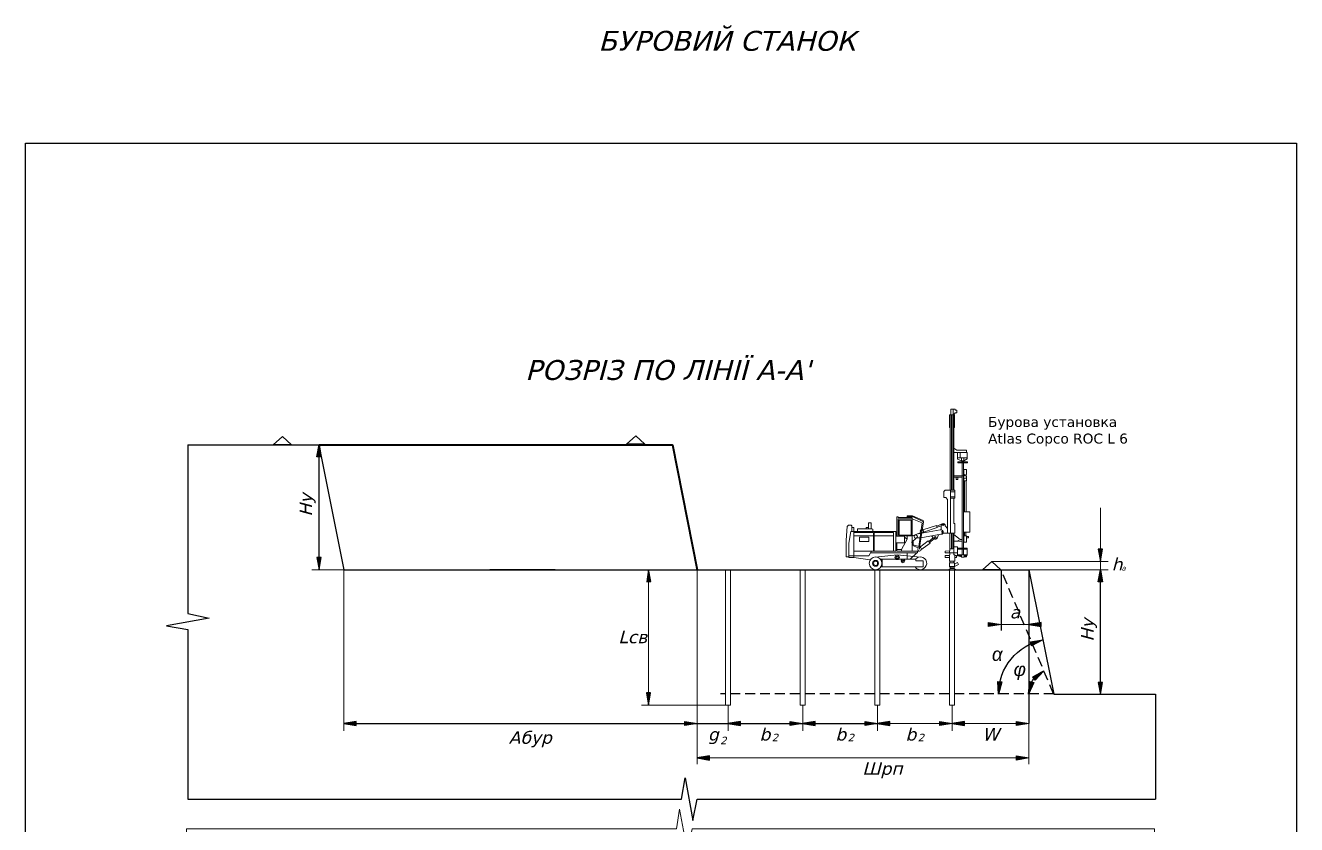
# Model space of a CAD drawing. Header units: millimetres. Extents: x -1138 to 1768, y 100 to 1081.
# Drawn here: x 355.2 to 610.5, y 621.9 to 782.5 of the extents above; entities that cross this region are included whole.
import ezdxf

# ---------------------------------------------------------------- set-up
doc = ezdxf.new("R2010")
doc.units = ezdxf.units.MM
doc.linetypes.add('JIS_02_2.0', pattern=[3, 2, -1])
for name, color, linetype in [('НАДЗЕМКА', 7, 'Continuous'), ('ТРАНСПОРТ', 7, 'Continuous'), ('Уступ', 7, 'Continuous')]:
    doc.layers.add(name, color=color, linetype=linetype)
doc.styles.add('Arial_204I', font='ariali.ttf')
doc.styles.add('стиль1', font='verdanai.ttf', dxfattribs={"height": 2.5})

# ---------------------------------------------------------------- blocks, each defined once
blk = doc.blocks.new('A$C31D90C3D')
at = {"layer": 'ТРАНСПОРТ', "color": 7, "lineweight": 20}
for points in [[(23.56, 31.14), (23.05, 31.14), (23.05, 28.58), (23.21, 28.58)], [(23.92, 15.99), (23.92, 31.14), (23.21, 31.14), (23.21, 15.99)], [(23.34, 31.14), (23.34, 32.29), (24.16, 32.29), (24.16, 32.08), (24.53, 32.08), (24.53, 31.52), (24.18, 31.52), (24.11, 31.52), (24.11, 31.32), (23.82, 31.32), (23.82, 31.14), (23.82, 32.29)], [(23.43, 15.99), (23.43, 31.14)], [(23.56, 31.14), (24.07, 31.14), (24.07, 28.58), (23.92, 28.58)], [(23.71, 15.99), (23.71, 31.14)], [(23.92, 15.99), (23.92, 31.14)], [(23.92, 15.99), (23.92, 31.14)], [(24.69, 23.54), (23.92, 23.54), (26.45, 23.54), (26.45, 24.04), (24.52, 24.04), (23.92, 24.44)], [(25.96, 21.88), (26.63, 22.27), (26.63, 22.49), (24.69, 22.49), (24.69, 22.23), (25.49, 21.88)], [(23.86, 18.88), (26.36, 18.88), (26.36, 19.16), (26.47, 19.16), (26.47, 20.13), (25.96, 20.13), (25.96, 19.16), (26.09, 19.16), (26.09, 18.88), (26.49, 18.88), (26.49, 17.83), (25.96, 17.83), (25.96, 18.42), (26.49, 18.42)], [(23.86, 18.57), (24.73, 18.57), (24.73, 18.11), (24.4, 18.11), (24.4, 18.57), (24.73, 18.57), (25.58, 18.57)], [(22.67, 7.37), (24.12, 7.37), (24.12, 9.29), (23.91, 9.29), (23.91, 14.36), (24.12, 14.36), (24.12, 15.99), (23.92, 15.99), (22.19, 15.99), (21.89, 15.73), (21.89, 14.53), (22.29, 14.53), (22.67, 14.09)], [(23.26, 7.37), (23.26, 15.99)], [(23.26, 15.63), (24.17, 15.63)], [(22.67, 14.09), (22.67, 7.37)], [(24.12, 14.67), (23.26, 14.67)], [(23.91, 14.36), (23.26, 14.36)], [(7.19, 3.38), (16.64, 3.37), (16.64, 3.75), (16.97, 3.75), (12.45, 3.75), (12.45, 5.4), (12.25, 5.4), (13.99, 5.4), (13.99, 6.77), (12.25, 6.77), (12.45, 6.77), (12.45, 10.6), (12.72, 10.6), (12.72, 10.47), (15.57, 10.47), (15.57, 3.75)], [(14.56, 10.47), (14.56, 10.85), (15.61, 10.85), (17.79, 9.88), (17.81, 9.62)], [(17.03, 4.49), (17.81, 9.62), (15.59, 10.67), (14.75, 10.67), (14.75, 10.47)], [(3.83, 7.67), (3.83, 8.45), (3.4, 8.45), (3.4, 7.67), (3.4, 8.84), (3.27, 8.94), (2.73, 8.94), (2.52, 8.69), (2.26, 5.91), (2.26, 2.59), (2.84, 2.59)], [(3.83, 7.67), (12.25, 7.67), (12.25, 3.75), (3.83, 3.75)], [(4.55, 7.67), (4.55, 8.21), (7.48, 8.21), (7.67, 8.14), (7.67, 7.67), (7.67, 7.67)], [(7.31, 8.21), (7.31, 9.4), (6.81, 9.4), (6.81, 8.21), (6.29, 8.21), (6.29, 8.46), (6.81, 8.46)], [(15.57, 10.2), (17.59, 9.39), (16.9, 4.69), (15.75, 4.99), (15.75, 5.67)], [(17.68, 8.02), (20.46, 8.87), (20.59, 8.46), (17.81, 7.55)], [(20.5, 8.74), (21.47, 9.12)], [(20.56, 8.55), (21.39, 8.84)], [(13.4, 4.07), (14.58, 6.14), (13.99, 6.57)], [(14.15, 6.97), (14.15, 6.86), (15.85, 6.86), (17.29, 7.46)], [(14.58, 6.14), (14.58, 6.86)], [(15.43, 5.47), (16.43, 6.39)], [(17.03, 4.49), (18.77, 5.82), (19.15, 5.33), (17.28, 3.98)], [(18.88, 5.68), (19.8, 6.41), (19.97, 6.19), (19.05, 5.46)], [(19.8, 6.41), (19.46, 6.78)], [(22.67, 7.37), (21.54, 7.36)], [(23.93, 7.37), (23.93, 3.77), (23.93, 3.65), (23.93, 3.38), (23.05, 3.38), (23.05, 3.65), (23.15, 3.88), (23.15, 4.17), (23.15, 4.17)], [(25.58, 6.09), (25.23, 6.09), (23.93, 7.1)], [(23.93, 5.71), (24.73, 5.71), (24.88, 5.87), (24.99, 5.71), (25.58, 5.71)], [(6.83, 2.78), (2.84, 2.78)], [(6.83, 2.78), (7.41, 3.75)], [(8.2, 2.55), (12.51, 2.96), (17.2, 2.55)], [(14.57, 3.37), (14.57, 2.11)], [(16.64, 3.37), (16.47, 3.37), (15.16, 2.11)], [(16.79, 4.4), (15.46, 4.92)], [(17.03, 4.12), (17.03, 4.12), (17.03, 4.72)], [(23.05, 3.38), (22.17, 3.38), (22.17, 3.75), (23.1, 3.76)], [(23.05, 2.84), (22.21, 2.84), (22.21, 2.44), (23.05, 2.44)], [(23.15, 3.38), (23.15, 2.97), (23.05, 2.97), (23.05, 1.71), (24.13, 1.71), (24.13, 2.96), (23.93, 2.96), (23.93, 3.38)], [(23.93, 3.38), (24.69, 3.38), (24.69, 4.62), (23.93, 4.62)], [(24.13, 2.44), (24.44, 2.44), (24.44, 2.84), (24.13, 2.84)], [(25.47, 2.6), (25.47, 2.6), (24.77, 2.78), (25.47, 2.78), (24.68, 2.81), (24.69, 3.38), (24.68, 2.97), (25.47, 2.97)], [(26.62, 4.11), (26.61, 2.97), (25.98, 2.97), (25.98, 2.78), (26.47, 2.78), (26.47, 2.6), (25.98, 2.6)], [(26.47, 2.78), (26.61, 2.97)], [(3.83, 2.43), (7.14, 1.99)], [(4.61, 0), (26.38, 0)], [(9.14, 0.55), (17.74, 0.55), (17.74, 1.81), (16.27, 1.81), (16.27, 2.11), (9.51, 2.11), (9.51, 0.55), (9.51, 2.11), (9.03, 2.11)], [(23.97, 0.21), (24.31, 0), (22.83, 0), (23.23, 0.21)], [(23.23, 0.39), (23.05, 0.66)], [(23.97, 0.39), (24.03, 0.66)], [(24.03, 0.66), (24.86, 1.05), (24.67, 1.44), (24.03, 1.13)]]:
    blk.add_lwpolyline(points, dxfattribs=at)
for points in [[(25.19, 22.5), (24.69, 22.5), (24.69, 23.54), (25.19, 23.54)], [(25.19, 22.5), (26.63, 22.49), (26.63, 23.53), (25.19, 23.54)], [(24.71, 21.69), (26.66, 21.69), (26.66, 21.49), (24.71, 21.49)], [(25.96, 21.88), (25.49, 21.88), (25.49, 22.49), (25.96, 22.49)], [(25.87, 2.97), (25.58, 2.97), (25.58, 21.88), (25.87, 21.88)], [(26.07, 17.83), (26.37, 17.83), (26.37, 11.66), (26.07, 11.66)], [(15.57, 10.2), (12.76, 10.22), (12.76, 6.8), (15.57, 6.77)], [(25.87, 11.66), (27.14, 11.66), (27.14, 7.55), (25.87, 7.55)], [(2.84, 5.34), (2.84, 2.43), (3.83, 2.43), (3.83, 7.67), (3.22, 7.67)], [(15.36, 6.97), (12.95, 6.97), (12.95, 9.97), (15.34, 9.97), (15.36, 6.97)], [(3.83, 7.48), (7.78, 7.48), (7.78, 6.78), (3.83, 6.78)], [(7.78, 6.78), (3.83, 6.78), (3.83, 3.75), (7.78, 3.75)], [(4.96, 6.56), (6.88, 6.56), (6.88, 5.64), (4.96, 5.64)], [(7.94, 7.48), (11.78, 7.48), (11.78, 6.78), (7.94, 6.78)], [(7.94, 6.78), (11.78, 6.78), (11.78, 3.75), (7.94, 3.75)], [(23.43, 4.17), (23.15, 4.17), (23.15, 7.37), (23.43, 7.37)], [(23.43, 7.37), (23.74, 7.37), (23.74, 4.17), (23.43, 4.17)], [(25.96, 6.78), (26.46, 6.78), (26.46, 5.52), (25.96, 5.52)], [(26.07, 7.55), (26.36, 7.55), (26.36, 6.78), (26.07, 6.78)], [(26.46, 6.69), (26.86, 6.69), (26.86, 6.4), (26.46, 6.4)], [(12.45, 3.75), (13.4, 3.75), (13.4, 4.07), (12.45, 4.07)], [(24.69, 4.35), (26.62, 4.35), (26.62, 4.11), (24.69, 4.11)], [(25.47, 2.97), (25.98, 2.97), (25.98, 2.5), (25.47, 2.5)], [(23.05, 1.41), (24.03, 1.41), (24.03, 0.66), (23.05, 0.66)], [(23.1, 1.71), (23.93, 1.71), (23.93, 1.41), (23.1, 1.41)], [(23.23, 0.39), (23.97, 0.39), (23.97, 0.21), (23.23, 0.21)]]:
    blk.add_lwpolyline(points, close=True, dxfattribs=at)
for points in [[(16.76, 7.24), (21.2, 8, -1.250271), (21.3, 7.11), (17.3, 6.39), (16.43, 6.39)], [(21.4, 8.02), (21.4, 8.8, -1.255838), (22.17, 8.8), (22.67, 8.31), (22.67, 7.37)], [(19.46, 6.78), (19.97, 6.19, 0.484926), (20.55, 6.36), (20.86, 7.03)]]:
    blk.add_lwpolyline(points, format="xyb", dxfattribs=at)
for centre, radius in [((17.52, 7.72), 0.341), ((21.62, 7.67), 0.138), ((21.79, 9.04), 0.15), ((16.26, 6.67), 0.333), ((20.2, 6.49), 0.161), ((12.54, 2.46), 0.436), ((12.54, 2.46), 0.236), ((17.03, 4.12), 0.371), ((8.2, 1.28), 1.28), ((8.2, 1.28), 0.587), ((8.2, 1.28), 0.412), ((13.69, 1.75), 0.359), ((13.69, 1.75), 0.168)]:
    blk.add_circle(centre, radius, dxfattribs=at)
blk.add_arc((17.2, 1.28), 1.28, 214.5944, 139.0148, dxfattribs=at)

msp = doc.modelspace()

# ---------------------------------------------------------------- hatches: boundary and pattern name
at = {"layer": 'Уступ'}
h = msp.add_hatch(color=256, dxfattribs=at)
h.dxf.hatch_style = 1
h.paths.add_polyline_path([(414.149, 698.243), (414.284, 697.095), (414.14, 697.333), (414.14, 695.819), (414.553, 695.819)])
h.paths.add_polyline_path([(414.135, 697.332), (413.993, 697.089), (414.087, 697.892), (413.72, 695.819), (414.136, 695.819)])
h.paths.add_polyline_path([(414.149, 698.243), (414.14, 698.193), (414.14, 697.333), (414.284, 697.095)])
h.paths.add_polyline_path([(414.134, 698.159), (414.087, 697.892), (413.993, 697.089), (414.135, 697.332)])
h = msp.add_hatch(color=256, dxfattribs=at)
h.dxf.hatch_style = 1
h.paths.add_polyline_path([(571.138, 674.838), (571.268, 675.987), (571.125, 675.748), (571.119, 677.262), (571.531, 677.264)])
h.paths.add_polyline_path([(571.12, 675.749), (570.977, 675.991), (571.074, 675.189), (570.698, 677.26), (571.114, 677.262)])
h.paths.add_polyline_path([(571.138, 674.838), (571.129, 674.888), (571.125, 675.748), (571.268, 675.987)])
h.paths.add_polyline_path([(571.123, 674.921), (571.074, 675.189), (570.977, 675.991), (571.12, 675.749)])
h = msp.add_hatch(color=256, dxfattribs=at)
h.dxf.hatch_style = 1
h.paths.add_polyline_path([(414.149, 673.151), (414.279, 674.301), (414.136, 674.062), (414.129, 675.575), (414.542, 675.577)])
h.paths.add_polyline_path([(414.131, 674.063), (413.987, 674.305), (414.085, 673.503), (413.709, 675.574), (414.125, 675.575)])
h.paths.add_polyline_path([(414.149, 673.151), (414.14, 673.202), (414.136, 674.062), (414.279, 674.301)])
h.paths.add_polyline_path([(414.134, 673.235), (414.085, 673.503), (413.987, 674.305), (414.131, 674.063)])
h = msp.add_hatch(color=256, dxfattribs=at)
h.dxf.hatch_style = 1
h.paths.add_polyline_path([(480.367, 673.149), (480.237, 672), (480.38, 672.239), (480.387, 670.725), (479.974, 670.723)])
h.paths.add_polyline_path([(480.386, 672.238), (480.529, 671.995), (480.431, 672.798), (480.807, 670.727), (480.391, 670.725)])
h.paths.add_polyline_path([(480.367, 673.149), (480.376, 673.099), (480.38, 672.239), (480.237, 672)])
h.paths.add_polyline_path([(480.383, 673.066), (480.431, 672.798), (480.529, 671.995), (480.386, 672.238)])
h = msp.add_hatch(color=256, dxfattribs=at)
h.dxf.hatch_style = 1
h.paths.add_polyline_path([(571.138, 673.132), (571.273, 671.983), (571.129, 672.221), (571.129, 670.708), (571.542, 670.708)])
h.paths.add_polyline_path([(571.124, 672.22), (570.982, 671.977), (571.076, 672.78), (570.709, 670.708), (571.125, 670.708)])
h.paths.add_polyline_path([(571.138, 673.132), (571.129, 673.081), (571.129, 672.221), (571.273, 671.983)])
h.paths.add_polyline_path([(571.123, 673.048), (571.076, 672.78), (570.982, 671.977), (571.124, 672.22)])
h = msp.add_hatch(color=256, dxfattribs=at)
h.dxf.hatch_style = 1
h.paths.add_polyline_path([(551.163, 662.128), (548.663, 662.128), (548.663, 661.712)])
h.paths.add_polyline_path([(548.663, 662.545), (548.663, 662.128), (551.163, 662.128)])
h = msp.add_hatch(color=256, dxfattribs=at)
h.dxf.hatch_style = 1
h.paths.add_polyline_path([(559.249, 662.132), (556.777, 662.132), (556.749, 662.127), (559.249, 661.71)])
h.paths.add_polyline_path([(559.249, 662.544), (556.777, 662.132), (559.249, 662.132)])
h = msp.add_hatch(color=256, dxfattribs=at)
h.dxf.hatch_style = 1
h.paths.add_polyline_path([(559.57, 659.016, 0.0509775), (557.416, 658.351), (557.571, 657.986)])
h.paths.add_polyline_path([(559.57, 659.016), (557.277, 658.68), (557.416, 658.351, -0.0509775)])
h.paths.add_polyline_path([(557.277, 658.68), (557.063, 658.648), (557.19, 658.252, -0.0055719), (557.416, 658.351)])
h.paths.add_polyline_path([(557.416, 658.351, 0.0055719), (557.19, 658.252), (557.317, 657.855), (557.571, 657.986)])
h = msp.add_hatch(color=256, dxfattribs=at)
h.dxf.hatch_style = 1
h.paths.add_polyline_path([(559.779, 652.779), (559.016, 652.374, 0.0827625), (557.792, 651.261), (558.045, 650.93)])
h.paths.add_polyline_path([(559.016, 652.374), (557.539, 651.593), (557.792, 651.261, -0.0827625)])
h = msp.add_hatch(color=256, dxfattribs=at)
h.dxf.hatch_style = 1
h.paths.add_polyline_path([(551.358, 650.583), (550.944, 650.63, 0.0565655), (550.662, 648.146)])
h.paths.add_polyline_path([(550.944, 650.63), (550.53, 650.677), (550.662, 648.146, -0.0565655)])
h = msp.add_hatch(color=256, dxfattribs=at)
h.dxf.hatch_style = 1
h.paths.add_polyline_path([(557.737, 650.465), (557.333, 650.568, 0.0827625), (556.786, 649.007), (556.712, 648.146)])
h.paths.add_polyline_path([(557.333, 650.568), (556.929, 650.672), (556.786, 649.007, -0.0827625)])
h = msp.add_hatch(color=256, dxfattribs=at)
h.dxf.hatch_style = 1
h.paths.add_polyline_path([(571.138, 648.04), (571.268, 649.189), (571.125, 648.95), (571.119, 650.464), (571.531, 650.466)])
h.paths.add_polyline_path([(571.12, 648.951), (570.977, 649.194), (571.074, 648.391), (570.698, 650.462), (571.114, 650.464)])
h.paths.add_polyline_path([(571.138, 648.04), (571.129, 648.09), (571.125, 648.95), (571.268, 649.189)])
h.paths.add_polyline_path([(571.123, 648.124), (571.074, 648.391), (570.977, 649.194), (571.12, 648.951)])
h = msp.add_hatch(color=256, dxfattribs=at)
h.dxf.hatch_style = 1
h.paths.add_polyline_path([(480.367, 645.929), (480.497, 647.079), (480.354, 646.84), (480.348, 648.353), (480.76, 648.355)])
h.paths.add_polyline_path([(480.349, 646.841), (480.206, 647.083), (480.303, 646.281), (479.927, 648.352), (480.343, 648.353)])
h.paths.add_polyline_path([(480.367, 645.929), (480.358, 645.98), (480.354, 646.84), (480.497, 647.079)])
h.paths.add_polyline_path([(480.352, 646.013), (480.303, 646.281), (480.206, 647.083), (480.349, 646.841)])
h = msp.add_hatch(color=256, dxfattribs=at)
h.dxf.hatch_style = 1
h.paths.add_polyline_path([(421.602, 642.215), (419.131, 642.215), (419.102, 642.211), (421.602, 641.794)])
h.paths.add_polyline_path([(421.602, 642.627), (419.131, 642.215), (421.602, 642.215)])
h = msp.add_hatch(color=256, dxfattribs=at)
h.dxf.hatch_style = 1
h.paths.add_polyline_path([(490.112, 642.217), (487.612, 642.217), (487.612, 641.8)])
h.paths.add_polyline_path([(487.612, 642.634), (487.612, 642.217), (490.112, 642.217)])
h = msp.add_hatch(color=256, dxfattribs=at)
h.dxf.hatch_style = 1
h.paths.add_polyline_path([(498.802, 642.215), (496.331, 642.215), (496.302, 642.211), (498.802, 641.794)])
h.paths.add_polyline_path([(498.802, 642.627), (496.331, 642.215), (498.802, 642.215)])
h = msp.add_hatch(color=256, dxfattribs=at)
h.dxf.hatch_style = 1
h.paths.add_polyline_path([(511.311, 642.212), (508.811, 642.212), (508.811, 641.796)])
h.paths.add_polyline_path([(508.811, 642.629), (508.811, 642.212), (511.311, 642.212)])
h = msp.add_hatch(color=256, dxfattribs=at)
h.dxf.hatch_style = 1
h.paths.add_polyline_path([(513.802, 642.215), (511.331, 642.215), (511.302, 642.211), (513.802, 641.794)])
h.paths.add_polyline_path([(513.802, 642.627), (511.331, 642.215), (513.802, 642.215)])
h = msp.add_hatch(color=256, dxfattribs=at)
h.dxf.hatch_style = 1
h.paths.add_polyline_path([(526.34, 642.207), (523.84, 642.207), (523.84, 641.791)])
h.paths.add_polyline_path([(523.84, 642.624), (523.84, 642.207), (526.34, 642.207)])
h = msp.add_hatch(color=256, dxfattribs=at)
h.dxf.hatch_style = 1
h.paths.add_polyline_path([(528.802, 642.215), (526.331, 642.215), (526.302, 642.211), (528.802, 641.794)])
h.paths.add_polyline_path([(528.802, 642.627), (526.331, 642.215), (528.802, 642.215)])
h = msp.add_hatch(color=256, dxfattribs=at)
h.dxf.hatch_style = 1
h.paths.add_polyline_path([(541.34, 642.207), (538.84, 642.207), (538.84, 641.791)])
h.paths.add_polyline_path([(538.84, 642.624), (538.84, 642.207), (541.34, 642.207)])
h = msp.add_hatch(color=256, dxfattribs=at)
h.dxf.hatch_style = 1
h.paths.add_polyline_path([(543.831, 642.211), (541.359, 642.211), (541.331, 642.206), (543.831, 641.789)])
h.paths.add_polyline_path([(543.831, 642.623), (541.359, 642.211), (543.831, 642.211)])
h = msp.add_hatch(color=256, dxfattribs=at)
h.dxf.hatch_style = 1
h.paths.add_polyline_path([(556.753, 642.217), (554.253, 642.217), (554.253, 641.8)])
h.paths.add_polyline_path([(554.253, 642.634), (554.253, 642.217), (556.753, 642.217)])
h = msp.add_hatch(color=256, dxfattribs=at)
h.dxf.hatch_style = 1
h.paths.add_polyline_path([(492.603, 635.293), (490.131, 635.293), (490.103, 635.288), (492.603, 634.871)])
h.paths.add_polyline_path([(492.603, 635.705), (490.131, 635.293), (492.603, 635.293)])
h = msp.add_hatch(color=256, dxfattribs=at)
h.dxf.hatch_style = 1
h.paths.add_polyline_path([(556.744, 635.288), (554.244, 635.288), (554.244, 634.871)])
h.paths.add_polyline_path([(554.244, 635.705), (554.244, 635.288), (556.744, 635.288)])

# ---------------------------------------------------------------- linework, layer by layer
at = {"color": 6}
msp.add_lwpolyline([(355.152, 758.875), (610.548, 758.875), (610.548, 427.781), (355.152, 427.781)], close=True, dxfattribs=at)
at = {"lineweight": 20}
for points in [[(414.144, 698.13), (414.003, 696.924), (414.151, 697.176)], [(414.153, 698.134), (414.294, 696.93), (414.147, 697.174)], [(414.149, 673.134), (414.149, 698.131)], [(549.301, 674.802), (572.703, 674.802)], [(571.138, 648.022), (571.138, 673.019)], [(550.34, 662.128), (557.649, 662.128)], [(490.103, 642.215), (490.103, 634.067)], [(556.753, 642.217), (526.331, 642.217)], [(556.744, 642.217), (556.744, 634.069)], [(490.103, 635.288), (556.744, 635.288)]]:
    msp.add_lwpolyline(points, dxfattribs=at)
at = {"lineweight": 30}
for points in [[(481.839, 673.136), (481.839, 673.136)], [(561.746, 648.132), (561.746, 648.132)]]:
    msp.add_lwpolyline(points, dxfattribs=at)
at = {"layer": 'НАДЗЕМКА', "lineweight": 40}
msp.add_lwpolyline([(414.149, 698.243), (485.131, 698.243), (490.124, 673.136)], dxfattribs=at)
at = {"layer": 'НАДЗЕМКА', "lineweight": 20}
for points in [[(419.131, 673.132), (419.131, 640.774)], [(490.103, 673.132), (490.103, 640.774)], [(496.831, 673.132), (496.831, 645.912), (495.831, 645.912), (495.831, 673.132)], [(511.831, 673.132), (511.831, 645.912), (510.831, 645.912), (510.831, 673.132)], [(526.831, 673.132), (526.831, 645.912), (525.831, 645.912), (525.831, 673.132)], [(541.831, 673.132), (541.831, 645.912), (540.831, 645.912), (540.831, 673.132)], [(556.752, 673.132), (572.685, 673.132)], [(496.331, 645.912), (496.331, 640.774)], [(511.331, 645.912), (511.331, 640.774)], [(526.331, 645.912), (526.331, 640.774)], [(541.331, 645.912), (541.331, 640.774)]]:
    msp.add_lwpolyline(points, dxfattribs=at)
at = {"layer": 'НАДЗЕМКА', "linetype": 'JIS_02_2.0'}
msp.add_lwpolyline([(561.743, 648.147), (494.783, 648.147)], dxfattribs=at)
at = {"layer": 'ТРАНСПОРТ'}
for p, q in [((461.611, 673.135), (448.437, 673.135)), ((582.221, 648.131), (582.221, 641.597))]:
    msp.add_line(p, q, dxfattribs=at)
at = {"layer": 'ТРАНСПОРТ', "lineweight": 20}
for points in [[(571.138, 673.019), (571.138, 685.588)], [(419.131, 673.132), (412.701, 673.132)], [(480.367, 645.912), (480.367, 673.132)], [(540.831, 673.132), (541.831, 673.132), (541.831, 673.132)], [(387.763, 661.137), (383.469, 661.849), (392.057, 663.421), (387.763, 664.3)], [(496.331, 645.912), (478.92, 645.912)]]:
    msp.add_lwpolyline(points, dxfattribs=at)
msp.add_lwpolyline([(387.508, 487.939), (387.508, 553.003), (383.214, 553.715), (391.802, 555.287), (387.508, 556.165), (387.508, 621.063), (485.936, 621.063), (486.589, 625.003), (488.162, 616.415), (489.112, 621.063), (581.994, 621.063), (581.994, 556.165), (586.288, 555.287), (577.7, 553.715), (581.994, 553.003), (581.994, 487.939), (486.415, 487.939), (485.537, 483.645), (483.965, 492.233), (483.253, 487.939)], close=True, dxfattribs=at)
at = {"layer": 'Уступ'}
for p, q in [((551.165, 673.096), (551.163, 660.938)), ((556.752, 673.096), (556.744, 642.215))]:
    msp.add_line(p, q, dxfattribs=at)
for points in [[(404.937, 698.238), (406.79, 699.913), (408.638, 698.243)], [(475.914, 698.35), (477.768, 700.026), (479.616, 698.356)], [(547.447, 673.126), (549.301, 674.802), (551.148, 673.132)], [(548.663, 661.712), (548.663, 662.545), (551.163, 662.128), (548.663, 661.712)], [(559.249, 661.71), (559.249, 662.544), (556.749, 662.127), (559.249, 661.71)], [(557.317, 657.855), (557.063, 658.648), (559.57, 659.016)], [(558.045, 650.93), (557.539, 651.593), (559.779, 652.779)], [(550.662, 648.146), (550.53, 650.677), (551.358, 650.583)], [(556.712, 648.146), (556.929, 650.672), (557.737, 650.465)], [(421.602, 641.794), (421.602, 642.627), (419.102, 642.211), (421.602, 641.794)], [(487.612, 641.8), (487.612, 642.634), (490.112, 642.217), (487.612, 641.8)], [(498.802, 641.794), (498.802, 642.627), (496.302, 642.211), (498.802, 641.794)], [(508.811, 641.796), (508.811, 642.629), (511.311, 642.212), (508.811, 641.796)], [(513.802, 641.794), (513.802, 642.627), (511.302, 642.211), (513.802, 641.794)], [(523.84, 641.791), (523.84, 642.624), (526.34, 642.207), (523.84, 641.791)], [(528.802, 641.794), (528.802, 642.627), (526.302, 642.211), (528.802, 641.794)], [(538.84, 641.791), (538.84, 642.624), (541.34, 642.207), (538.84, 641.791)], [(543.831, 641.789), (543.831, 642.623), (541.331, 642.206), (543.831, 641.789)], [(554.253, 641.8), (554.253, 642.634), (556.753, 642.217), (554.253, 641.8)], [(492.603, 634.871), (492.603, 635.705), (490.103, 635.288), (492.603, 634.871)], [(554.244, 634.871), (554.244, 635.705), (556.744, 635.288), (554.244, 634.871)]]:
    msp.add_lwpolyline(points, close=True, dxfattribs=at)
for points in [[(387.763, 698.243), (387.763, 664.3), (392.057, 663.421), (383.469, 661.849), (387.763, 661.137), (387.763, 627.027)], [(414.553, 695.819), (413.72, 695.819), (414.149, 698.243), (414.553, 695.819)], [(414.149, 673.134), (414.149, 698.243)], [(571.531, 677.246), (570.698, 677.242), (571.138, 674.82), (571.531, 677.246)], [(414.542, 675.577), (413.709, 675.574), (414.149, 673.151), (414.542, 675.577)], [(479.974, 670.723), (480.807, 670.727), (480.367, 673.149), (479.974, 670.723)], [(571.542, 670.708), (570.709, 670.708), (571.138, 673.132), (571.542, 670.708)], [(571.138, 648.022), (571.138, 673.132)], [(571.531, 650.466), (570.698, 650.462), (571.138, 648.04), (571.531, 650.466)], [(480.76, 648.355), (479.927, 648.352), (480.367, 645.929), (480.76, 648.355)], [(419.131, 642.215), (526.34, 642.207)], [(387.763, 627.027), (486.983, 627.027), (487.695, 631.321), (489.267, 622.733), (490.145, 627.027), (582.221, 627.027)]]:
    msp.add_lwpolyline(points, dxfattribs=at)
at = {"layer": 'Уступ', "lineweight": 30}
msp.add_lwpolyline([(387.763, 698.243), (414.131, 698.243), (419.131, 673.132), (556.744, 673.132), (561.75, 648.131), (582.221, 648.131), (582.221, 627.027)], dxfattribs=at)
at = {"layer": 'Уступ', "linetype": 'JIS_02_2.0'}
msp.add_lwpolyline([(561.743, 648.147), (551.148, 673.132)], dxfattribs=at)
at = {"layer": 'Уступ'}
for points in [[(550.662, 648.146, -0.3574852), (559.57, 659.016)], [(556.712, 648.146, -0.3011022), (559.779, 652.779)]]:
    msp.add_lwpolyline(points, format="xyb", dxfattribs=at)

# ---------------------------------------------------------------- block references
at = {"layer": 'ТРАНСПОРТ', "lineweight": 20}
msp.add_blockref('A$C31D90C3D', (517.76, 673.132), dxfattribs=at)

# ---------------------------------------------------------------- texts
at = {"layer": 'ТРАНСПОРТ', "char_height": 4, "attachment_point": 1, "style": 'стиль1'}
for s, width, heights, insert in [('БУРОВИЙ СТАНОК', 102.648, [7.444], (470.233, 781.44)), ("РОЗРІЗ ПО ЛІНІЇ А-А'", 65.14754, [0], (455.546, 715.274))]:
    msp.add_mtext_dynamic_manual_height_columns(s, width=width, gutter_width=12.5, heights=heights, dxfattribs=dict(at, insert=insert))
at = {"layer": 'ТРАНСПОРТ', "linetype": 'JIS_02_2.0', "char_height": 2.5, "attachment_point": 1, "style": 'Arial_204I'}
for s, insert in [('{\\H1.0833x;α}', (549.331, 657.51)), ('{\\H1.0833x;φ}', (553.698, 654.464))]:
    msp.add_mtext_dynamic_manual_height_columns(s, width=2.78971, gutter_width=12.5, heights=[0], dxfattribs=dict(at, insert=insert))
at = {"layer": 'Уступ', "attachment_point": 1, "style": 'стиль1'}
for s, width, insert, char_height in [('{\\fVerdana|b0|i0|c204|p34;Бурова установка\\PАtlas Copco ROC L 6}', 28.58772, (548.565, 703.823), 2), ('h', 3.90378, (573.401, 675.483), 2.5), ('а', 9.8282, (575.376, 673.951), 1), ('а', 3.90378, (552.931, 665.847), 2.5), ('Lсв', 3.90378, (474.268, 660.848), 2.5), ('Aбур', 3.90378, (452.242, 640.642), 2.5), ('Шрп', 3.90378, (523.289, 634.401), 2.5)]:
    msp.add_mtext_dynamic_manual_height_columns(s, width=width, gutter_width=12.5, heights=[0], dxfattribs=dict(at, insert=insert, char_height=char_height))
at = {"layer": 'Уступ', "char_height": 2.5, "attachment_point": 1, "rotation": 90, "style": 'стиль1'}
for insert in [(410.262, 683.803), (567.251, 658.691)]:
    msp.add_mtext_dynamic_manual_height_columns('Hу', width=3.90378, gutter_width=12.5, heights=[0], dxfattribs=dict(at, insert=insert))
at = {"layer": 'Уступ', "color": 3, "attachment_point": 1, "style": 'стиль1'}
for s, insert, char_height in [('{\\C256;b}', (502.635, 641.284), 2.5), ('{\\C256;b}', (517.879, 641.284), 2.5), ('{\\C256;b}', (531.963, 641.284), 2.5), ('{\\C256;W}', (547.373, 641.284), 2.5), ('{\\C256;g}', (492.268, 641.284), 2.5), ('{\\C256;2}', (494.735, 639.554), 1.5), ('{\\C256;2}', (505.102, 640.15), 1.5), ('{\\C256;2}', (520.346, 640.15), 1.5), ('{\\C256;2}', (534.43, 640.15), 1.5)]:
    msp.add_mtext_dynamic_manual_height_columns(s, width=2.46683, gutter_width=12.5, heights=[0], dxfattribs=dict(at, insert=insert, char_height=char_height))

doc.saveas('drawing.dxf')
